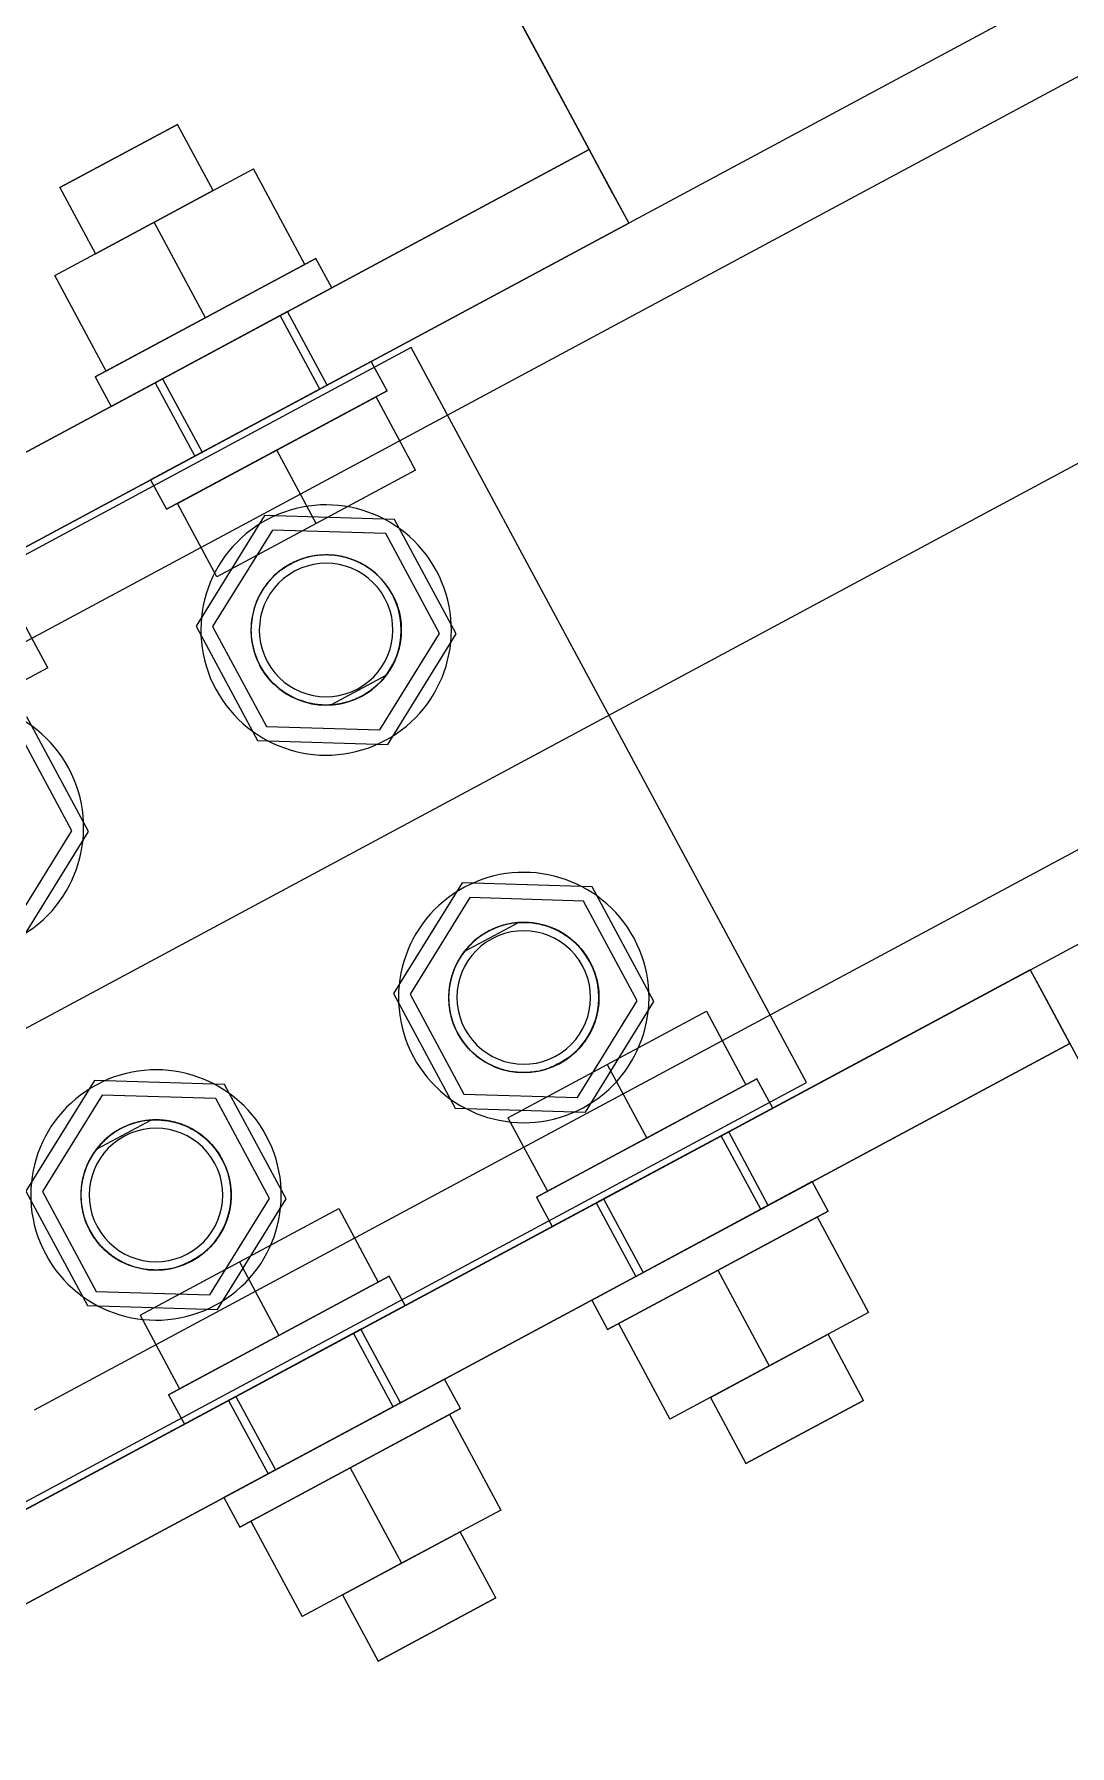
# Model space of a CAD drawing. Header units: millimetres. Extents: x -6949 to 305728, y -55091 to 76684.
# Drawn here: x 15811.8 to 15935.8, y 8224.6 to 8429.8 of the extents above; entities that cross this region are included whole.
import ezdxf

# ---------------------------------------------------------------- set-up
doc = ezdxf.new("R2010")
doc.units = ezdxf.units.MM
doc.layers.add('A-DETL', color=7, linetype='Continuous', lineweight=18, true_color=0x00a600)
doc.layers.add('S-BEAM', color=5, linetype='Continuous', lineweight=18)
doc.layers.add('S-FSTN', color=7, linetype='Continuous', lineweight=18)

msp = doc.modelspace()

# ---------------------------------------------------------------- linework, layer by layer
at = {"layer": 'A-DETL'}
msp.add_line((15000.0005, 7875.0003), (18750.0006, 9890.0003), dxfattribs=at)
at = {"layer": 'S-BEAM'}
for p, q in [((21739.2727, 11553.905), (15768.4695, 8345.5935)), ((21744.006, 11545.0961), (15773.2028, 8336.7846)), ((15811.8265, 8264.9044), (21782.6297, 11473.2159)), ((15816.5598, 8256.0955), (21787.363, 11464.407)), ((15853.9063, 8352.9105), (15847.3448, 8349.3847)), ((15869.8156, 8323.3027), (15863.254, 8319.777)), ((15825.7713, 8299.6363), (15819.2097, 8296.1105))]:
    msp.add_line(p, q, dxfattribs=at)
for centre, start, end in [((15846.7469, 8358.3659), 273.808334, 322.692905), ((15870.4134, 8314.3216), 93.808334, 142.692905), ((15826.3691, 8290.6551), 93.808334, 142.692905)]:
    msp.add_arc(centre, 9.001, start, end, dxfattribs=at)
for points, knots in [([(15854.6758, 8362.6263), (15854.0487, 8363.7641), (15852.8643, 8365.1695), (15850.9956, 8366.3501), (15849.8523, 8366.8271), (15848.9298, 8367.1188), (15848.1293, 8367.2781), (15847.4805, 8367.3437), (15846.8225, 8367.368), (15845.9524, 8367.3426), (15845.0739, 8367.2218), (15844.388, 8367.0609), (15843.729, 8366.8541), (15842.8851, 8366.5007), (15841.9008, 8365.9571), (15841.078, 8365.3822), (15840.4077, 8364.7763), (15839.8368, 8364.1421), (15839.4155, 8363.5834), (15839.1132, 8363.129), (15838.8358, 8362.6786), (15838.5368, 8362.1006), (15838.2488, 8361.373), (15838.0279, 8360.6309), (15837.7045, 8359.1634), (15837.7017, 8356.8949), (15838.336, 8355.0262), (15838.8181, 8354.1054)], [-1, -1, -1, -1, -0.86111111, -0.79166667, -0.75694444, -0.72222222, -0.6875, -0.67013889, -0.65277778, -0.61805556, -0.58333333, -0.56597222, -0.54861111, -0.51388889, -0.47916667, -0.44444444, -0.41666667, -0.38888889, -0.36111111, -0.34722222, -0.33333333, -0.30555556, -0.27777778, -0.25, -0.22222222, -0.11111111, 0, 0, 0, 0]), ([(15854.6758, 8362.6263), (15854.1693, 8363.5313), (15853.2723, 8364.6933), (15851.7659, 8365.8911), (15850.8185, 8366.414), (15850.1561, 8366.6972), (15849.7032, 8366.8758), (15849.118, 8367.07), (15848.508, 8367.2137), (15848.0682, 8367.2811), (15847.8132, 8367.3095), (15847.6204, 8367.3251), (15847.4245, 8367.3369), (15847.1578, 8367.3501), (15846.6791, 8367.3632), (15845.9701, 8367.3459), (15845.1035, 8367.2429), (15844.4666, 8367.0882), (15844.0462, 8366.9455), (15843.7589, 8366.8398), (15843.2465, 8366.6296), (15842.5018, 8366.2666), (15841.7879, 8365.8459), (15841.3297, 8365.5346), (15841.083, 8365.3532), (15840.7319, 8365.0814), (15840.2511, 8364.6351), (15839.6864, 8363.9684), (15839.2803, 8363.386), (15839.0269, 8362.9793), (15838.8906, 8362.7494), (15838.7924, 8362.5795), (15838.6989, 8362.4102), (15838.5819, 8362.1818), (15838.3956, 8361.7781), (15838.1791, 8361.1907), (15838.0184, 8360.5962), (15837.9177, 8360.1203), (15837.7885, 8359.4121), (15837.7017, 8358.3335), (15837.8691, 8356.4162), (15838.343, 8355.0271), (15838.8181, 8354.1054)], [0, 0, 0, 0, 0.11111111, 0.16666667, 0.22222222, 0.23611111, 0.25, 0.27777778, 0.30555556, 0.31944444, 0.32638889, 0.33333333, 0.34027778, 0.34722222, 0.36111111, 0.38888889, 0.41666667, 0.44444444, 0.45138889, 0.45833333, 0.47222222, 0.5, 0.52777778, 0.54166667, 0.54861111, 0.55555556, 0.58333333, 0.61111111, 0.63888889, 0.65277778, 0.65972222, 0.66666667, 0.67361111, 0.68055556, 0.69444444, 0.72222222, 0.75, 0.76388889, 0.77777778, 0.83333333, 0.88888889, 1, 1, 1, 1]), ([(15854.6758, 8362.6263), (15854.1693, 8363.5313), (15853.2723, 8364.6933), (15851.7659, 8365.8911), (15850.8185, 8366.414), (15850.1561, 8366.6972), (15849.7032, 8366.8758), (15849.118, 8367.07), (15848.508, 8367.2137), (15848.0682, 8367.2811), (15847.8132, 8367.3095), (15847.6204, 8367.3251), (15847.4245, 8367.3369), (15847.1578, 8367.3501), (15846.6791, 8367.3632), (15845.9701, 8367.3459), (15845.1035, 8367.2429), (15844.4666, 8367.0882), (15844.0462, 8366.9455), (15843.7589, 8366.8398), (15843.2465, 8366.6296), (15842.5018, 8366.2666), (15841.7879, 8365.8459), (15841.3297, 8365.5346), (15841.083, 8365.3532), (15840.7319, 8365.0814), (15840.2511, 8364.6351), (15839.6864, 8363.9684), (15839.2803, 8363.386), (15839.0269, 8362.9793), (15838.8906, 8362.7494), (15838.7924, 8362.5795), (15838.6989, 8362.4102), (15838.5819, 8362.1818), (15838.3956, 8361.7781), (15838.1791, 8361.1907), (15838.0184, 8360.5962), (15837.9177, 8360.1203), (15837.7885, 8359.4121), (15837.7017, 8358.3335), (15837.8691, 8356.4162), (15838.343, 8355.0271), (15838.8181, 8354.1054)], [-1, -1, -1, -1, -0.88888889, -0.83333333, -0.77777778, -0.76388889, -0.75, -0.72222222, -0.69444444, -0.68055556, -0.67361111, -0.66666667, -0.65972222, -0.65277778, -0.63888889, -0.61111111, -0.58333333, -0.55555556, -0.54861111, -0.54166667, -0.52777778, -0.5, -0.47222222, -0.45833333, -0.45138889, -0.44444444, -0.41666667, -0.38888889, -0.36111111, -0.34722222, -0.34027778, -0.33333333, -0.32638889, -0.31944444, -0.30555556, -0.27777778, -0.25, -0.23611111, -0.22222222, -0.16666667, -0.11111111, 0, 0, 0, 0]), ([(15854.6758, 8362.6263), (15854.1741, 8363.5365), (15852.9658, 8365.097), (15851.0712, 8366.3473), (15849.6685, 8366.8875), (15848.9276, 8367.1127), (15848.1618, 8367.2739), (15847.5146, 8367.3434), (15846.9859, 8367.3605), (15846.4402, 8367.3592), (15845.7415, 8367.316), (15844.8986, 8367.1899), (15844.2223, 8367.0165), (15843.6935, 8366.8307), (15843.156, 8366.6133), (15842.4884, 8366.2901), (15841.7202, 8365.8337), (15841.0269, 8365.3362), (15840.4076, 8364.7762), (15839.8368, 8364.1422), (15839.4155, 8363.5834), (15839.1132, 8363.129), (15838.8358, 8362.6786), (15838.5368, 8362.1006), (15838.2488, 8361.373), (15838.0278, 8360.631), (15837.8124, 8359.6522), (15837.7022, 8358.4099), (15837.8611, 8356.4261), (15838.336, 8355.0262), (15838.8181, 8354.1054)], [0, 0, 0, 0, 0.11111111, 0.22222222, 0.25, 0.27777778, 0.30555556, 0.33333333, 0.34722222, 0.36111111, 0.38888889, 0.41666667, 0.44444444, 0.45833333, 0.47222222, 0.5, 0.52777778, 0.55555556, 0.58333333, 0.61111111, 0.63888889, 0.65277778, 0.66666667, 0.69444444, 0.72222222, 0.75, 0.77777778, 0.83333333, 0.88888889, 1, 1, 1, 1]), ([(15854.6758, 8362.6263), (15855.1494, 8361.7578), (15855.7738, 8359.933), (15855.7968, 8357.5582), (15855.4488, 8356.0373), (15855.1228, 8355.0077), (15854.5609, 8353.7934), (15853.5956, 8352.462), (15852.5595, 8351.4458), (15851.5599, 8350.7414), (15850.6367, 8350.232), (15849.6825, 8349.8355), (15848.7102, 8349.564), (15847.6777, 8349.3993), (15846.6474, 8349.3476), (15845.6592, 8349.4117), (15844.6577, 8349.5971), (15843.6898, 8349.8852), (15842.5027, 8350.3772), (15840.564, 8351.6239), (15839.3972, 8353.0125), (15838.8181, 8354.1054)], [0, 0, 0, 0, 0.11111111, 0.22222222, 0.25, 0.27777778, 0.33333333, 0.38888889, 0.44444444, 0.47916667, 0.51388889, 0.54861111, 0.58333333, 0.61805556, 0.65277778, 0.6875, 0.72222222, 0.75694444, 0.79166667, 0.86111111, 1, 1, 1, 1]), ([(15854.6758, 8362.6263), (15855.2406, 8361.6158), (15855.7433, 8359.9485), (15855.7699, 8357.6802), (15855.5459, 8356.414), (15855.2703, 8355.4337), (15854.8863, 8354.4746), (15854.3982, 8353.5914), (15853.7812, 8352.729), (15853.061, 8351.9257), (15852.2801, 8351.2388), (15851.3935, 8350.6396), (15850.4232, 8350.1327), (15849.2426, 8349.6772), (15848.0619, 8349.4374), (15846.9214, 8349.3592), (15845.8253, 8349.3792), (15844.7477, 8349.5661), (15843.7076, 8349.8884), (15842.7373, 8350.2732), (15841.6253, 8350.9189), (15840.08, 8352.1826), (15839.2431, 8353.2825), (15838.8181, 8354.1054)], [-1, -1, -1, -1, -0.86111111, -0.79166667, -0.75694444, -0.72222222, -0.6875, -0.65277778, -0.61805556, -0.58333333, -0.54861111, -0.51388889, -0.47916667, -0.44444444, -0.38888889, -0.36111111, -0.33333333, -0.27777778, -0.25, -0.22222222, -0.16666667, -0.11111111, 0, 0, 0, 0]), ([(15854.6758, 8362.6263), (15855.1276, 8361.8179), (15855.5829, 8360.5129), (15855.7836, 8358.5249), (15855.7081, 8357.2398), (15855.4928, 8356.2178), (15855.1869, 8355.1722), (15854.7473, 8354.1702), (15854.1587, 8353.2454), (15853.4637, 8352.3381), (15852.6118, 8351.4866), (15851.5801, 8350.7541), (15850.6217, 8350.225), (15849.6325, 8349.8169), (15848.6284, 8349.5453), (15847.5606, 8349.3886), (15846.5006, 8349.3506), (15845.4949, 8349.4314), (15844.4838, 8349.641), (15843.5149, 8349.9525), (15842.3363, 8350.4646), (15840.4619, 8351.7375), (15839.3494, 8353.0768), (15838.8181, 8354.1054)], [0, 0, 0, 0, 0.11111111, 0.16666667, 0.22222222, 0.25, 0.27777778, 0.33333333, 0.36111111, 0.38888889, 0.44444444, 0.47916667, 0.51388889, 0.54861111, 0.58333333, 0.61805556, 0.65277778, 0.6875, 0.72222222, 0.75694444, 0.79166667, 0.86111111, 1, 1, 1, 1]), ([(15853.9063, 8352.9105), (15854.352, 8353.5029), (15855.0791, 8354.74), (15855.6439, 8356.6255), (15855.7668, 8358.0989), (15855.7289, 8359.1125), (15855.5343, 8360.619), (15855.1385, 8361.774), (15854.6758, 8362.6263)], [0, 0, 0, 0, 0.2, 0.4, 0.55, 0.625, 0.7, 1, 1, 1, 1]), ([(15847.3448, 8349.3847), (15846.2348, 8349.3177), (15844.6256, 8349.5078), (15842.663, 8350.2934), (15841.1975, 8351.2032), (15839.8508, 8352.473), (15839.1217, 8353.5346), (15838.8181, 8354.1054)], [-1, -1, -1, -1, -0.7, -0.55, -0.4, -0.2, 0, 0, 0, 0]), ([(15878.3423, 8318.582), (15877.7637, 8319.6749), (15876.5969, 8321.0635), (15874.6541, 8322.312), (15873.4666, 8322.8038), (15872.4994, 8323.0914), (15871.4987, 8323.2762), (15870.5106, 8323.3398), (15869.48, 8323.2878), (15868.4471, 8323.1227), (15867.4746, 8322.8509), (15866.5205, 8322.454), (15865.5975, 8321.9442), (15864.5982, 8321.2394), (15863.5629, 8320.2234), (15862.5984, 8318.8923), (15862.0366, 8317.6767), (15861.7108, 8316.6463), (15861.363, 8315.125), (15861.3868, 8312.7553), (15862.0111, 8310.93), (15862.4846, 8310.0612)], [-1, -1, -1, -1, -0.86111111, -0.79166667, -0.75694444, -0.72222222, -0.6875, -0.65277778, -0.61805556, -0.58333333, -0.54861111, -0.51388889, -0.47916667, -0.44444444, -0.38888889, -0.33333333, -0.27777778, -0.25, -0.22222222, -0.11111111, 0, 0, 0, 0]), ([(15878.3423, 8318.582), (15877.9175, 8319.405), (15877.0806, 8320.5049), (15875.5335, 8321.7695), (15874.4202, 8322.4157), (15873.4492, 8322.8003), (15872.4084, 8323.1223), (15871.3302, 8323.3087), (15870.2341, 8323.3283), (15869.094, 8323.2495), (15867.9138, 8323.0091), (15866.7335, 8322.5531), (15865.7633, 8322.0458), (15864.877, 8321.4462), (15864.0963, 8320.7588), (15863.3763, 8319.9548), (15862.7596, 8319.0919), (15862.2719, 8318.2086), (15861.8886, 8317.2498), (15861.6137, 8316.2699), (15861.3902, 8315.0044), (15861.4172, 8312.7389), (15861.92, 8311.0719), (15862.4846, 8310.0612)], [0, 0, 0, 0, 0.11111111, 0.16666667, 0.22222222, 0.25, 0.27777778, 0.33333333, 0.36111111, 0.38888889, 0.44444444, 0.47916667, 0.51388889, 0.54861111, 0.58333333, 0.61805556, 0.65277778, 0.6875, 0.72222222, 0.75694444, 0.79166667, 0.86111111, 1, 1, 1, 1]), ([(15878.3423, 8318.582), (15877.8113, 8319.6107), (15876.6985, 8320.9502), (15874.8216, 8322.2243), (15873.6421, 8322.7363), (15872.6725, 8323.0475), (15871.6608, 8323.2566), (15870.6548, 8323.3371), (15869.5951, 8323.2986), (15868.5278, 8323.1414), (15867.524, 8322.8692), (15866.535, 8322.4607), (15865.5768, 8321.9312), (15864.5454, 8321.1982), (15863.6937, 8320.3459), (15862.999, 8319.438), (15862.4107, 8318.5129), (15861.9719, 8317.5111), (15861.6666, 8316.466), (15861.4519, 8315.4445), (15861.3767, 8314.1608), (15861.5776, 8312.1747), (15862.0329, 8310.8698), (15862.4846, 8310.0612)], [-1, -1, -1, -1, -0.86111111, -0.79166667, -0.75694444, -0.72222222, -0.6875, -0.65277778, -0.61805556, -0.58333333, -0.54861111, -0.51388889, -0.47916667, -0.44444444, -0.38888889, -0.36111111, -0.33333333, -0.27777778, -0.25, -0.22222222, -0.16666667, -0.11111111, 0, 0, 0, 0]), ([(15869.8156, 8323.3027), (15870.9255, 8323.3697), (15872.5348, 8323.1796), (15874.4973, 8322.3941), (15875.9629, 8321.4843), (15877.3095, 8320.2145), (15878.0387, 8319.1529), (15878.3423, 8318.582)], [-1, -1, -1, -1, -0.7, -0.55, -0.4, -0.2, 0, 0, 0, 0]), ([(15863.254, 8319.777), (15862.8084, 8319.1846), (15862.0812, 8317.9474), (15861.5165, 8316.062), (15861.3935, 8314.5885), (15861.4314, 8313.575), (15861.6261, 8312.0684), (15862.0219, 8310.9135), (15862.4846, 8310.0612)], [0, 0, 0, 0, 0.2, 0.4, 0.55, 0.625, 0.7, 1, 1, 1, 1]), ([(15878.3423, 8318.582), (15878.8244, 8317.6613), (15879.4588, 8315.7925), (15879.4557, 8313.5225), (15879.132, 8312.0546), (15878.9109, 8311.3125), (15878.6227, 8310.5849), (15878.3234, 8310.0069), (15878.0459, 8309.5566), (15877.7436, 8309.1022), (15877.322, 8308.5434), (15876.7516, 8307.9101), (15876.2338, 8307.4419), (15875.7869, 8307.1034), (15875.309, 8306.7752), (15874.671, 8306.3968), (15873.8665, 8306.0082), (15873.0689, 8305.7046), (15872.2601, 8305.4972), (15871.4164, 8305.3712), (15870.7179, 8305.3282), (15870.1722, 8305.327), (15869.6435, 8305.3443), (15868.9964, 8305.4139), (15868.2308, 8305.5753), (15867.49, 8305.8006), (15866.555, 8306.1612), (15865.4581, 8306.755), (15863.8916, 8307.9823), (15862.9863, 8309.151), (15862.4846, 8310.0612)], [0, 0, 0, 0, 0.11111111, 0.22222222, 0.25, 0.27777778, 0.30555556, 0.33333333, 0.34722222, 0.36111111, 0.38888889, 0.41666667, 0.44444444, 0.45833333, 0.47222222, 0.5, 0.52777778, 0.55555556, 0.58333333, 0.61111111, 0.63888889, 0.65277778, 0.66666667, 0.69444444, 0.72222222, 0.75, 0.77777778, 0.83333333, 0.88888889, 1, 1, 1, 1]), ([(15878.3423, 8318.582), (15878.945, 8317.4311), (15879.4632, 8315.6678), (15879.4164, 8313.4579), (15879.1831, 8312.2412), (15878.9172, 8311.3109), (15878.6082, 8310.5555), (15878.3049, 8309.9782), (15877.962, 8309.4161), (15877.4605, 8308.7046), (15876.875, 8308.0387), (15876.3622, 8307.5556), (15875.8261, 8307.1201), (15875.0656, 8306.6114), (15874.0691, 8306.0906), (15873.1355, 8305.7218), (15872.2603, 8305.4973), (15871.4164, 8305.3712), (15870.7179, 8305.3282), (15870.1722, 8305.327), (15869.6435, 8305.3443), (15868.9964, 8305.4139), (15868.2308, 8305.5753), (15867.49, 8305.8006), (15866.0877, 8306.341), (15864.1945, 8307.5907), (15862.9863, 8309.151), (15862.4846, 8310.0612)], [-1, -1, -1, -1, -0.86111111, -0.79166667, -0.75694444, -0.72222222, -0.6875, -0.67013889, -0.65277778, -0.61805556, -0.58333333, -0.56597222, -0.54861111, -0.51388889, -0.47916667, -0.44444444, -0.41666667, -0.38888889, -0.36111111, -0.34722222, -0.33333333, -0.30555556, -0.27777778, -0.25, -0.22222222, -0.11111111, 0, 0, 0, 0]), ([(15878.3423, 8318.582), (15878.8174, 8317.6602), (15879.2913, 8316.2708), (15879.4587, 8314.3536), (15879.3718, 8313.2749), (15879.2425, 8312.5663), (15879.1414, 8312.09), (15878.9804, 8311.4949), (15878.7635, 8310.9069), (15878.577, 8310.5029), (15878.46, 8310.2745), (15878.3665, 8310.1052), (15878.2683, 8309.9353), (15878.132, 8309.7056), (15877.8788, 8309.2992), (15877.473, 8308.7176), (15876.9089, 8308.0517), (15876.4283, 8307.606), (15876.0773, 8307.3342), (15875.8307, 8307.1529), (15875.3726, 8306.8417), (15874.6588, 8306.421), (15873.914, 8306.0579), (15873.4015, 8305.8476), (15873.1141, 8305.742), (15872.6936, 8305.5993), (15872.0561, 8305.4446), (15871.1885, 8305.3417), (15870.4787, 8305.3245), (15869.9997, 8305.3376), (15869.7328, 8305.3509), (15869.5369, 8305.3627), (15869.3441, 8305.3782), (15869.0891, 8305.4067), (15868.6496, 8305.4742), (15868.0402, 8305.6178), (15867.4558, 8305.812), (15867.0034, 8305.9906), (15866.3415, 8306.2738), (15865.3942, 8306.7967), (15863.8877, 8307.9944), (15862.9909, 8309.1563), (15862.4846, 8310.0612)], [-1, -1, -1, -1, -0.88888889, -0.83333333, -0.77777778, -0.76388889, -0.75, -0.72222222, -0.69444444, -0.68055556, -0.67361111, -0.66666667, -0.65972222, -0.65277778, -0.63888889, -0.61111111, -0.58333333, -0.55555556, -0.54861111, -0.54166667, -0.52777778, -0.5, -0.47222222, -0.45833333, -0.45138889, -0.44444444, -0.41666667, -0.38888889, -0.36111111, -0.34722222, -0.34027778, -0.33333333, -0.32638889, -0.31944444, -0.30555556, -0.27777778, -0.25, -0.23611111, -0.22222222, -0.16666667, -0.11111111, 0, 0, 0, 0]), ([(15878.3423, 8318.582), (15878.8174, 8317.6602), (15879.2913, 8316.2708), (15879.4587, 8314.3536), (15879.3718, 8313.2749), (15879.2425, 8312.5663), (15879.1414, 8312.09), (15878.9804, 8311.4949), (15878.7635, 8310.9069), (15878.577, 8310.5029), (15878.46, 8310.2745), (15878.3665, 8310.1052), (15878.2683, 8309.9353), (15878.132, 8309.7056), (15877.8788, 8309.2992), (15877.473, 8308.7176), (15876.9089, 8308.0517), (15876.4283, 8307.606), (15876.0773, 8307.3342), (15875.8307, 8307.1529), (15875.3726, 8306.8417), (15874.6588, 8306.421), (15873.914, 8306.0579), (15873.4015, 8305.8476), (15873.1141, 8305.742), (15872.6936, 8305.5993), (15872.0561, 8305.4446), (15871.1885, 8305.3417), (15870.4787, 8305.3245), (15869.9997, 8305.3376), (15869.7328, 8305.3509), (15869.5369, 8305.3627), (15869.3441, 8305.3782), (15869.0891, 8305.4067), (15868.6496, 8305.4742), (15868.0402, 8305.6178), (15867.4558, 8305.812), (15867.0034, 8305.9906), (15866.3415, 8306.2738), (15865.3942, 8306.7967), (15863.8877, 8307.9944), (15862.9909, 8309.1563), (15862.4846, 8310.0612)], [0, 0, 0, 0, 0.11111111, 0.16666667, 0.22222222, 0.23611111, 0.25, 0.27777778, 0.30555556, 0.31944444, 0.32638889, 0.33333333, 0.34027778, 0.34722222, 0.36111111, 0.38888889, 0.41666667, 0.44444444, 0.45138889, 0.45833333, 0.47222222, 0.5, 0.52777778, 0.54166667, 0.54861111, 0.55555556, 0.58333333, 0.61111111, 0.63888889, 0.65277778, 0.65972222, 0.66666667, 0.67361111, 0.68055556, 0.69444444, 0.72222222, 0.75, 0.76388889, 0.77777778, 0.83333333, 0.88888889, 1, 1, 1, 1]), ([(15834.298, 8294.9156), (15833.7194, 8296.0084), (15832.5526, 8297.3971), (15830.6098, 8298.6455), (15829.4224, 8299.1374), (15828.4551, 8299.425), (15827.4544, 8299.6097), (15826.4663, 8299.6733), (15825.4357, 8299.6213), (15824.4028, 8299.4562), (15823.4303, 8299.1844), (15822.4763, 8298.7875), (15821.5533, 8298.2777), (15820.5539, 8297.573), (15819.5186, 8296.5569), (15818.5541, 8295.2258), (15817.9923, 8294.0103), (15817.6665, 8292.9798), (15817.3187, 8291.4585), (15817.3425, 8289.0889), (15817.9669, 8287.2636), (15818.4403, 8286.3947)], [-1, -1, -1, -1, -0.86111111, -0.79166667, -0.75694444, -0.72222222, -0.6875, -0.65277778, -0.61805556, -0.58333333, -0.54861111, -0.51388889, -0.47916667, -0.44444444, -0.38888889, -0.33333333, -0.27777778, -0.25, -0.22222222, -0.11111111, 0, 0, 0, 0]), ([(15834.298, 8294.9156), (15833.8732, 8295.7385), (15833.0363, 8296.8385), (15831.4893, 8298.103), (15830.376, 8298.7493), (15829.4049, 8299.1339), (15828.3641, 8299.4558), (15827.2859, 8299.6423), (15826.1898, 8299.6618), (15825.0497, 8299.5831), (15823.8695, 8299.3426), (15822.6892, 8298.8866), (15821.719, 8298.3793), (15820.8327, 8297.7797), (15820.052, 8297.0923), (15819.332, 8296.2883), (15818.7153, 8295.4255), (15818.2276, 8294.5421), (15817.8444, 8293.5833), (15817.5694, 8292.6034), (15817.3459, 8291.338), (15817.3729, 8289.0724), (15817.8757, 8287.4054), (15818.4403, 8286.3947)], [0, 0, 0, 0, 0.11111111, 0.16666667, 0.22222222, 0.25, 0.27777778, 0.33333333, 0.36111111, 0.38888889, 0.44444444, 0.47916667, 0.51388889, 0.54861111, 0.58333333, 0.61805556, 0.65277778, 0.6875, 0.72222222, 0.75694444, 0.79166667, 0.86111111, 1, 1, 1, 1]), ([(15834.298, 8294.9156), (15833.767, 8295.9443), (15832.6542, 8297.2837), (15830.7773, 8298.5578), (15829.5978, 8299.0698), (15828.6282, 8299.3811), (15827.6165, 8299.5902), (15826.6105, 8299.6706), (15825.5509, 8299.6321), (15824.4835, 8299.4749), (15823.4797, 8299.2028), (15822.4907, 8298.7942), (15821.5325, 8298.2648), (15820.5011, 8297.5317), (15819.6494, 8296.6795), (15818.9547, 8295.7716), (15818.3665, 8294.8465), (15817.9276, 8293.8447), (15817.6224, 8292.7995), (15817.4077, 8291.7781), (15817.3324, 8290.4943), (15817.5333, 8288.5082), (15817.9886, 8287.2033), (15818.4403, 8286.3947)], [-1, -1, -1, -1, -0.86111111, -0.79166667, -0.75694444, -0.72222222, -0.6875, -0.65277778, -0.61805556, -0.58333333, -0.54861111, -0.51388889, -0.47916667, -0.44444444, -0.38888889, -0.36111111, -0.33333333, -0.27777778, -0.25, -0.22222222, -0.16666667, -0.11111111, 0, 0, 0, 0]), ([(15825.7713, 8299.6363), (15826.8812, 8299.7033), (15828.4905, 8299.5132), (15830.453, 8298.7276), (15831.9186, 8297.8178), (15833.2652, 8296.548), (15833.9944, 8295.4864), (15834.298, 8294.9156)], [-1, -1, -1, -1, -0.7, -0.55, -0.4, -0.2, 0, 0, 0, 0]), ([(15819.2097, 8296.1105), (15818.7641, 8295.5181), (15818.0369, 8294.281), (15817.4722, 8292.3955), (15817.3492, 8290.9221), (15817.3871, 8289.9085), (15817.5818, 8288.402), (15817.9776, 8287.247), (15818.4403, 8286.3947)], [0, 0, 0, 0, 0.2, 0.4, 0.55, 0.625, 0.7, 1, 1, 1, 1]), ([(15834.298, 8294.9156), (15834.7801, 8293.9948), (15835.4145, 8292.126), (15835.4114, 8289.856), (15835.0877, 8288.3882), (15834.8666, 8287.646), (15834.5784, 8286.9185), (15834.2792, 8286.3404), (15834.0017, 8285.8901), (15833.6993, 8285.4358), (15833.2777, 8284.877), (15832.7073, 8284.2437), (15832.1895, 8283.7754), (15831.7427, 8283.437), (15831.2647, 8283.1087), (15830.6267, 8282.7304), (15829.8222, 8282.3417), (15829.0247, 8282.0382), (15828.2158, 8281.8308), (15827.3721, 8281.7048), (15826.6736, 8281.6618), (15826.1279, 8281.6605), (15825.5992, 8281.6778), (15824.9521, 8281.7475), (15824.1865, 8281.9088), (15823.4458, 8282.1341), (15822.5107, 8282.4947), (15821.4139, 8283.0885), (15819.8473, 8284.3158), (15818.942, 8285.4845), (15818.4403, 8286.3947)], [0, 0, 0, 0, 0.11111111, 0.22222222, 0.25, 0.27777778, 0.30555556, 0.33333333, 0.34722222, 0.36111111, 0.38888889, 0.41666667, 0.44444444, 0.45833333, 0.47222222, 0.5, 0.52777778, 0.55555556, 0.58333333, 0.61111111, 0.63888889, 0.65277778, 0.66666667, 0.69444444, 0.72222222, 0.75, 0.77777778, 0.83333333, 0.88888889, 1, 1, 1, 1]), ([(15834.298, 8294.9156), (15834.9007, 8293.7647), (15835.4189, 8292.0013), (15835.3721, 8289.7915), (15835.1388, 8288.5747), (15834.8729, 8287.6445), (15834.5639, 8286.8891), (15834.2606, 8286.3118), (15833.9177, 8285.7497), (15833.4162, 8285.0381), (15832.8307, 8284.3722), (15832.3179, 8283.8891), (15831.7818, 8283.4536), (15831.0213, 8282.9449), (15830.0248, 8282.4242), (15829.0912, 8282.0553), (15828.216, 8281.8308), (15827.3721, 8281.7048), (15826.6736, 8281.6618), (15826.1279, 8281.6605), (15825.5992, 8281.6778), (15824.9521, 8281.7475), (15824.1865, 8281.9088), (15823.4457, 8282.1342), (15822.0434, 8282.6745), (15820.1502, 8283.9242), (15818.942, 8285.4845), (15818.4403, 8286.3947)], [-1, -1, -1, -1, -0.86111111, -0.79166667, -0.75694444, -0.72222222, -0.6875, -0.67013889, -0.65277778, -0.61805556, -0.58333333, -0.56597222, -0.54861111, -0.51388889, -0.47916667, -0.44444444, -0.41666667, -0.38888889, -0.36111111, -0.34722222, -0.33333333, -0.30555556, -0.27777778, -0.25, -0.22222222, -0.11111111, 0, 0, 0, 0]), ([(15834.298, 8294.9156), (15834.7731, 8293.9937), (15835.247, 8292.6044), (15835.4144, 8290.6871), (15835.3276, 8289.6085), (15835.1982, 8288.8998), (15835.0972, 8288.4236), (15834.9361, 8287.8284), (15834.7192, 8287.2404), (15834.5328, 8286.8365), (15834.4157, 8286.6081), (15834.3222, 8286.4387), (15834.224, 8286.2689), (15834.0878, 8286.0391), (15833.8345, 8285.6328), (15833.4288, 8285.0511), (15832.8646, 8284.3853), (15832.384, 8283.9395), (15832.033, 8283.6678), (15831.7864, 8283.4865), (15831.3283, 8283.1752), (15830.6145, 8282.7545), (15829.8697, 8282.3914), (15829.3573, 8282.1812), (15829.0698, 8282.0755), (15828.6493, 8281.9328), (15828.0119, 8281.7781), (15827.1442, 8281.6752), (15826.4344, 8281.658), (15825.9554, 8281.6712), (15825.6885, 8281.6844), (15825.4926, 8281.6962), (15825.2998, 8281.7118), (15825.0448, 8281.7402), (15824.6053, 8281.8077), (15823.9959, 8281.9513), (15823.4115, 8282.1455), (15822.9591, 8282.3241), (15822.2973, 8282.6073), (15821.3499, 8283.1302), (15819.8434, 8284.3279), (15818.9467, 8285.4898), (15818.4403, 8286.3947)], [-1, -1, -1, -1, -0.88888889, -0.83333333, -0.77777778, -0.76388889, -0.75, -0.72222222, -0.69444444, -0.68055556, -0.67361111, -0.66666667, -0.65972222, -0.65277778, -0.63888889, -0.61111111, -0.58333333, -0.55555556, -0.54861111, -0.54166667, -0.52777778, -0.5, -0.47222222, -0.45833333, -0.45138889, -0.44444444, -0.41666667, -0.38888889, -0.36111111, -0.34722222, -0.34027778, -0.33333333, -0.32638889, -0.31944444, -0.30555556, -0.27777778, -0.25, -0.23611111, -0.22222222, -0.16666667, -0.11111111, 0, 0, 0, 0]), ([(15834.298, 8294.9156), (15834.7731, 8293.9937), (15835.247, 8292.6044), (15835.4144, 8290.6871), (15835.3276, 8289.6085), (15835.1982, 8288.8998), (15835.0972, 8288.4236), (15834.9361, 8287.8284), (15834.7192, 8287.2404), (15834.5328, 8286.8365), (15834.4157, 8286.6081), (15834.3222, 8286.4387), (15834.224, 8286.2689), (15834.0878, 8286.0391), (15833.8345, 8285.6328), (15833.4288, 8285.0511), (15832.8646, 8284.3853), (15832.384, 8283.9395), (15832.033, 8283.6678), (15831.7864, 8283.4865), (15831.3283, 8283.1752), (15830.6145, 8282.7545), (15829.8697, 8282.3914), (15829.3573, 8282.1812), (15829.0698, 8282.0755), (15828.6493, 8281.9328), (15828.0119, 8281.7781), (15827.1442, 8281.6752), (15826.4344, 8281.658), (15825.9554, 8281.6712), (15825.6885, 8281.6844), (15825.4926, 8281.6962), (15825.2998, 8281.7118), (15825.0448, 8281.7402), (15824.6053, 8281.8077), (15823.9959, 8281.9513), (15823.4115, 8282.1455), (15822.9591, 8282.3241), (15822.2973, 8282.6073), (15821.3499, 8283.1302), (15819.8434, 8284.3279), (15818.9467, 8285.4898), (15818.4403, 8286.3947)], [0, 0, 0, 0, 0.11111111, 0.16666667, 0.22222222, 0.23611111, 0.25, 0.27777778, 0.30555556, 0.31944444, 0.32638889, 0.33333333, 0.34027778, 0.34722222, 0.36111111, 0.38888889, 0.41666667, 0.44444444, 0.45138889, 0.45833333, 0.47222222, 0.5, 0.52777778, 0.54166667, 0.54861111, 0.55555556, 0.58333333, 0.61111111, 0.63888889, 0.65277778, 0.65972222, 0.66666667, 0.67361111, 0.68055556, 0.69444444, 0.72222222, 0.75, 0.76388889, 0.77777778, 0.83333333, 0.88888889, 1, 1, 1, 1])]:
    msp.add_open_spline(points, degree=3, knots=knots, dxfattribs=at)
at = {"layer": 'S-FSTN'}
for p, q in [((15835.6508, 8495.2144), (15882.9838, 8407.1258)), ((15838.4908, 8489.9291), (15872.5705, 8426.5053)), ((15878.2505, 8415.9347), (15872.5705, 8426.5053)), ((15872.5705, 8426.5053), (15878.2505, 8415.9347)), ((15828.9467, 8418.9579), (15814.8525, 8411.3846)), ((15814.8525, 8411.3846), (15828.9467, 8418.9579)), ((15828.9467, 8418.9579), (15814.8525, 8411.3846)), ((15814.8525, 8411.3846), (15828.9467, 8418.9579)), ((15833.2067, 8411.0299), (15828.9467, 8418.9579)), ((15833.2067, 8411.0299), (15828.9467, 8418.9579)), ((15613.9848, 8273.9359), (15878.2505, 8415.9347)), ((15878.2505, 8415.9347), (15613.9848, 8273.9359)), ((15881.0904, 8410.6494), (15878.2505, 8415.9347)), ((15878.2505, 8415.9347), (15881.0904, 8410.6494)), ((15826.1596, 8407.2433), (15838.0527, 8413.6339)), ((15826.1596, 8407.2433), (15838.0527, 8413.6339)), ((15844.206, 8402.1823), (15838.0527, 8413.6339)), ((15844.206, 8402.1823), (15838.0527, 8413.6339)), ((15814.8525, 8411.3846), (15819.1125, 8403.4566)), ((15814.8525, 8411.3846), (15819.1125, 8403.4566)), ((15833.2067, 8411.0299), (15819.1125, 8403.4566)), ((15819.1125, 8403.4566), (15833.2067, 8411.0299)), ((15833.2067, 8411.0299), (15819.1125, 8403.4566)), ((15819.1125, 8403.4566), (15833.2067, 8411.0299)), ((15881.0904, 8410.6494), (15882.9838, 8407.1258)), ((15618.7181, 8265.1271), (15882.9838, 8407.1258)), ((15882.9838, 8407.1258), (15618.7181, 8265.1271)), ((15814.2665, 8400.8527), (15826.1596, 8407.2433)), ((15814.2665, 8400.8527), (15826.1596, 8407.2433)), ((15832.3129, 8395.7918), (15826.1596, 8407.2433)), ((15832.3129, 8395.7918), (15826.1596, 8407.2433)), ((15832.3129, 8395.7918), (15826.1596, 8407.2433)), ((15832.3129, 8395.7918), (15826.1596, 8407.2433)), ((15845.5262, 8402.8917), (15819.0996, 8388.6918)), ((15819.0996, 8388.6918), (15845.5262, 8402.8917)), ((15845.5262, 8402.8917), (15819.0996, 8388.6918)), ((15819.0996, 8388.6918), (15845.5262, 8402.8917)), ((15844.206, 8402.1823), (15832.3129, 8395.7918)), ((15844.206, 8402.1823), (15832.3129, 8395.7918)), ((15847.4195, 8399.3682), (15845.5262, 8402.8917)), ((15847.4195, 8399.3682), (15845.5262, 8402.8917)), ((15820.4197, 8389.4012), (15814.2665, 8400.8527)), ((15820.4197, 8389.4012), (15814.2665, 8400.8527)), ((15847.4195, 8399.3682), (15820.9929, 8385.1683)), ((15820.9929, 8385.1683), (15847.4195, 8399.3682)), ((15847.4195, 8399.3682), (15820.9929, 8385.1683)), ((15820.9929, 8385.1683), (15847.4195, 8399.3682)), ((15832.3129, 8395.7918), (15820.4197, 8389.4012)), ((15832.3129, 8395.7918), (15820.4197, 8389.4012)), ((15842.135, 8396.5287), (15826.2773, 8388.0078)), ((15842.135, 8396.5287), (15826.2773, 8388.0078)), ((15842.135, 8396.5287), (15826.2773, 8388.0078)), ((15842.135, 8396.5287), (15826.2773, 8388.0078)), ((15841.2533, 8396.0549), (15827.1591, 8388.4816)), ((15827.1591, 8388.4816), (15841.2533, 8396.0549)), ((15841.2533, 8396.0549), (15827.1591, 8388.4816)), ((15827.1591, 8388.4816), (15841.2533, 8396.0549)), ((15845.9866, 8387.246), (15841.2533, 8396.0549)), ((15845.9866, 8387.246), (15841.2533, 8396.0549)), ((15846.8683, 8387.7198), (15842.135, 8396.5287)), ((15846.8683, 8387.7198), (15842.135, 8396.5287)), ((15856.9359, 8392.2212), (15663.141, 8288.0888)), ((15856.9359, 8392.2212), (15663.141, 8288.0888)), ((15904.2688, 8304.1327), (15856.9359, 8392.2212)), ((15904.2688, 8304.1327), (15856.9359, 8392.2212)), ((15852.1528, 8390.5593), (15825.7262, 8376.3594)), ((15825.7262, 8376.3594), (15852.1528, 8390.5593)), ((15852.1528, 8390.5593), (15825.7262, 8376.3594)), ((15825.7262, 8376.3594), (15852.1528, 8390.5593)), ((15854.0461, 8387.0358), (15852.1528, 8390.5593)), ((15854.0461, 8387.0358), (15852.1528, 8390.5593)), ((15819.0996, 8388.6918), (15820.9929, 8385.1683)), ((15819.0996, 8388.6918), (15820.9929, 8385.1683)), ((15826.2773, 8388.0078), (15831.0106, 8379.1989)), ((15826.2773, 8388.0078), (15831.0106, 8379.1989)), ((15827.1591, 8388.4816), (15831.8924, 8379.6727)), ((15827.1591, 8388.4816), (15831.8924, 8379.6727)), ((15846.8683, 8387.7198), (15831.0106, 8379.1989)), ((15846.8683, 8387.7198), (15831.0106, 8379.1989)), ((15846.8683, 8387.7198), (15831.0106, 8379.1989)), ((15846.8683, 8387.7198), (15831.0106, 8379.1989)), ((15854.0461, 8387.0358), (15827.6195, 8372.8359)), ((15827.6195, 8372.8359), (15854.0461, 8387.0358)), ((15854.0461, 8387.0358), (15827.6195, 8372.8359)), ((15827.6195, 8372.8359), (15854.0461, 8387.0358)), ((15845.9866, 8387.246), (15831.8924, 8379.6727)), ((15831.8924, 8379.6727), (15845.9866, 8387.246)), ((15845.9866, 8387.246), (15831.8924, 8379.6727)), ((15831.8924, 8379.6727), (15845.9866, 8387.246)), ((15840.8328, 8379.9358), (15852.7259, 8386.3264)), ((15840.8328, 8379.9358), (15852.7259, 8386.3264)), ((15857.4592, 8377.5175), (15852.7259, 8386.3264)), ((15857.4592, 8377.5175), (15852.7259, 8386.3264)), ((15828.9397, 8373.5452), (15840.8328, 8379.9358)), ((15828.9397, 8373.5452), (15840.8328, 8379.9358)), ((15845.5661, 8371.127), (15840.8328, 8379.9358)), ((15845.5661, 8371.127), (15840.8328, 8379.9358)), ((15845.5661, 8371.127), (15840.8328, 8379.9358)), ((15845.5661, 8371.127), (15840.8328, 8379.9358)), ((15857.4592, 8377.5175), (15845.5661, 8371.127)), ((15857.4592, 8377.5175), (15845.5661, 8371.127)), ((15825.7262, 8376.3594), (15827.6195, 8372.8359)), ((15825.7262, 8376.3594), (15827.6195, 8372.8359)), ((15833.673, 8364.7364), (15828.9397, 8373.5452)), ((15833.673, 8364.7364), (15828.9397, 8373.5452)), ((15839.3677, 8372.0989), (15831.1642, 8358.8418)), ((15845.5661, 8371.127), (15833.673, 8364.7364)), ((15845.5661, 8371.127), (15833.673, 8364.7364)), ((15854.9505, 8371.6229), (15839.3677, 8372.0989)), ((15862.3297, 8357.8899), (15854.9505, 8371.6229)), ((15840.3097, 8370.3459), (15833.1533, 8358.781)), ((15853.9033, 8369.9307), (15840.3097, 8370.3459)), ((15860.3406, 8357.9507), (15853.9033, 8369.9307)), ((15813.4149, 8353.8511), (15808.6816, 8362.6599)), ((15813.4149, 8353.8511), (15808.6816, 8362.6599)), ((15831.1642, 8358.8418), (15838.5434, 8345.1088)), ((15833.1533, 8358.781), (15839.5906, 8346.801)), ((15853.1842, 8346.3858), (15860.3406, 8357.9507)), ((15854.1261, 8344.6329), (15862.3297, 8357.8899)), ((15813.4149, 8353.8511), (15801.5218, 8347.4605)), ((15813.4149, 8353.8511), (15801.5218, 8347.4605)), ((15818.2854, 8334.2235), (15810.9062, 8347.9565)), ((15839.5906, 8346.801), (15853.1842, 8346.3858)), ((15816.2963, 8334.2842), (15809.859, 8346.2643)), ((15838.5434, 8345.1088), (15854.1261, 8344.6329)), ((15809.1399, 8322.7194), (15816.2963, 8334.2842)), ((15810.0819, 8320.9664), (15818.2854, 8334.2235)), ((15863.0342, 8328.0546), (15854.8307, 8314.7975)), ((15878.6169, 8327.5787), (15863.0342, 8328.0546)), ((15863.9761, 8326.3016), (15856.8197, 8314.7368)), ((15877.5698, 8325.8865), (15863.9761, 8326.3016)), ((15885.9961, 8313.8457), (15878.6169, 8327.5787)), ((15884.0071, 8313.9064), (15877.5698, 8325.8865)), ((15666.8083, 8175.6291), (15931.074, 8317.6278)), ((15931.074, 8317.6278), (15666.8083, 8175.6291)), ((15931.074, 8317.6278), (15932.9673, 8314.1043)), ((15931.074, 8317.6278), (15978.4069, 8229.5393)), ((15854.8307, 8314.7975), (15862.2099, 8301.0645)), ((15856.8197, 8314.7368), (15863.257, 8302.7567)), ((15876.8507, 8302.3415), (15884.0071, 8313.9064)), ((15877.7926, 8300.5886), (15885.9961, 8313.8457)), ((15932.9673, 8314.1043), (15935.8073, 8308.819)), ((15935.8073, 8308.819), (15932.9673, 8314.1043)), ((15880.4031, 8306.2938), (15892.2962, 8312.6844)), ((15880.4031, 8306.2938), (15892.2962, 8312.6844)), ((15892.2962, 8312.6844), (15897.0295, 8303.8755)), ((15892.2962, 8312.6844), (15897.0295, 8303.8755)), ((15935.8073, 8308.819), (15671.5416, 8166.8202)), ((15671.5416, 8166.8202), (15935.8073, 8308.819)), ((15868.51, 8299.9032), (15880.4031, 8306.2938)), ((15868.51, 8299.9032), (15880.4031, 8306.2938)), ((15880.4031, 8306.2938), (15885.1364, 8297.4849)), ((15880.4031, 8306.2938), (15885.1364, 8297.4849)), ((15880.4031, 8306.2938), (15885.1364, 8297.4849)), ((15880.4031, 8306.2938), (15885.1364, 8297.4849)), ((15710.4739, 8200.0003), (15904.2688, 8304.1327)), ((15710.4739, 8200.0003), (15904.2688, 8304.1327)), ((15818.9899, 8304.3881), (15810.7864, 8291.1311)), ((15834.5727, 8303.9122), (15818.9899, 8304.3881)), ((15841.9519, 8290.1792), (15834.5727, 8303.9122)), ((15898.3497, 8304.5849), (15871.9231, 8290.385)), ((15871.9231, 8290.385), (15898.3497, 8304.5849)), ((15898.3497, 8304.5849), (15871.9231, 8290.385)), ((15871.9231, 8290.385), (15898.3497, 8304.5849)), ((15897.0295, 8303.8755), (15885.1364, 8297.4849)), ((15897.0295, 8303.8755), (15885.1364, 8297.4849)), ((15900.243, 8301.0613), (15898.3497, 8304.5849)), ((15900.243, 8301.0613), (15898.3497, 8304.5849)), ((15819.9318, 8302.6352), (15812.7755, 8291.0703)), ((15833.5255, 8302.22), (15819.9318, 8302.6352)), ((15839.9628, 8290.24), (15833.5255, 8302.22)), ((15863.257, 8302.7567), (15876.8507, 8302.3415)), ((15862.2099, 8301.0645), (15877.7926, 8300.5886)), ((15868.51, 8299.9032), (15873.2433, 8291.0944)), ((15868.51, 8299.9032), (15873.2433, 8291.0944)), ((15900.243, 8301.0613), (15873.8164, 8286.8614)), ((15873.8164, 8286.8614), (15900.243, 8301.0613)), ((15900.243, 8301.0613), (15873.8164, 8286.8614)), ((15873.8164, 8286.8614), (15900.243, 8301.0613)), ((15885.1364, 8297.4849), (15873.2433, 8291.0944)), ((15885.1364, 8297.4849), (15873.2433, 8291.0944)), ((15894.9586, 8298.2218), (15879.1009, 8289.7009)), ((15894.9586, 8298.2218), (15879.1009, 8289.7009)), ((15894.9586, 8298.2218), (15879.1009, 8289.7009)), ((15894.9586, 8298.2218), (15879.1009, 8289.7009)), ((15894.0768, 8297.748), (15879.9826, 8290.1748)), ((15879.9826, 8290.1748), (15894.0768, 8297.748)), ((15894.0768, 8297.748), (15879.9826, 8290.1748)), ((15879.9826, 8290.1748), (15894.0768, 8297.748)), ((15898.8101, 8288.9392), (15894.0768, 8297.748)), ((15898.8101, 8288.9392), (15894.0768, 8297.748)), ((15899.6919, 8289.413), (15894.9586, 8298.2218)), ((15899.6919, 8289.413), (15894.9586, 8298.2218)), ((15810.7864, 8291.1311), (15818.1656, 8277.398)), ((15904.9763, 8292.2525), (15878.5497, 8278.0526)), ((15878.5497, 8278.0526), (15904.9763, 8292.2525)), ((15904.9763, 8292.2525), (15878.5497, 8278.0526)), ((15878.5497, 8278.0526), (15904.9763, 8292.2525)), ((15906.8696, 8288.7289), (15904.9763, 8292.2525)), ((15906.8696, 8288.7289), (15904.9763, 8292.2525)), ((15812.7755, 8291.0703), (15819.2127, 8279.0903)), ((15832.8064, 8278.6751), (15839.9628, 8290.24)), ((15833.7483, 8276.9221), (15841.9519, 8290.1792)), ((15871.9231, 8290.385), (15873.8164, 8286.8614)), ((15871.9231, 8290.385), (15873.8164, 8286.8614)), ((15879.1009, 8289.7009), (15883.8342, 8280.8921)), ((15879.1009, 8289.7009), (15883.8342, 8280.8921)), ((15879.9826, 8290.1748), (15884.7159, 8281.3659)), ((15879.9826, 8290.1748), (15884.7159, 8281.3659)), ((15899.6919, 8289.413), (15883.8342, 8280.8921)), ((15899.6919, 8289.413), (15883.8342, 8280.8921)), ((15899.6919, 8289.413), (15883.8342, 8280.8921)), ((15899.6919, 8289.413), (15883.8342, 8280.8921)), ((15836.3588, 8282.6273), (15848.252, 8289.0179)), ((15836.3588, 8282.6273), (15848.252, 8289.0179)), ((15848.252, 8289.0179), (15852.9853, 8280.209)), ((15848.252, 8289.0179), (15852.9853, 8280.209)), ((15906.8696, 8288.7289), (15880.443, 8274.529)), ((15880.443, 8274.529), (15906.8696, 8288.7289)), ((15906.8696, 8288.7289), (15880.443, 8274.529)), ((15880.443, 8274.529), (15906.8696, 8288.7289)), ((15898.8101, 8288.9392), (15884.7159, 8281.3659)), ((15884.7159, 8281.3659), (15898.8101, 8288.9392)), ((15898.8101, 8288.9392), (15884.7159, 8281.3659)), ((15884.7159, 8281.3659), (15898.8101, 8288.9392)), ((15893.6563, 8281.629), (15905.5495, 8288.0196)), ((15893.6563, 8281.629), (15905.5495, 8288.0196)), ((15905.5495, 8288.0196), (15911.7027, 8276.5681)), ((15905.5495, 8288.0196), (15911.7027, 8276.5681)), ((15824.4657, 8276.2367), (15836.3588, 8282.6273)), ((15824.4657, 8276.2367), (15836.3588, 8282.6273)), ((15854.3054, 8280.9184), (15827.8788, 8266.7185)), ((15827.8788, 8266.7185), (15854.3054, 8280.9184)), ((15854.3054, 8280.9184), (15827.8788, 8266.7185)), ((15827.8788, 8266.7185), (15854.3054, 8280.9184)), ((15836.3588, 8282.6273), (15841.0921, 8273.8185)), ((15836.3588, 8282.6273), (15841.0921, 8273.8185)), ((15836.3588, 8282.6273), (15841.0921, 8273.8185)), ((15836.3588, 8282.6273), (15841.0921, 8273.8185)), ((15856.1987, 8277.3949), (15854.3054, 8280.9184)), ((15856.1987, 8277.3949), (15854.3054, 8280.9184)), ((15881.7632, 8275.2384), (15893.6563, 8281.629)), ((15881.7632, 8275.2384), (15893.6563, 8281.629)), ((15893.6563, 8281.629), (15899.8096, 8270.1775)), ((15893.6563, 8281.629), (15899.8096, 8270.1775)), ((15893.6563, 8281.629), (15899.8096, 8270.1775)), ((15893.6563, 8281.629), (15899.8096, 8270.1775)), ((15819.2127, 8279.0903), (15832.8064, 8278.6751)), ((15852.9853, 8280.209), (15841.0921, 8273.8185)), ((15852.9853, 8280.209), (15841.0921, 8273.8185)), ((15818.1656, 8277.398), (15833.7483, 8276.9221)), ((15856.1987, 8277.3949), (15829.7722, 8263.195)), ((15829.7722, 8263.195), (15856.1987, 8277.3949)), ((15856.1987, 8277.3949), (15829.7722, 8263.195)), ((15829.7722, 8263.195), (15856.1987, 8277.3949)), ((15878.5497, 8278.0526), (15880.443, 8274.529)), ((15878.5497, 8278.0526), (15880.443, 8274.529)), ((15824.4657, 8276.2367), (15829.199, 8267.4279)), ((15824.4657, 8276.2367), (15829.199, 8267.4279)), ((15881.7632, 8275.2384), (15887.9165, 8263.7869)), ((15881.7632, 8275.2384), (15887.9165, 8263.7869)), ((15911.7027, 8276.5681), (15899.8096, 8270.1775)), ((15911.7027, 8276.5681), (15899.8096, 8270.1775)), ((15841.0921, 8273.8185), (15829.199, 8267.4279)), ((15841.0921, 8273.8185), (15829.199, 8267.4279)), ((15850.9143, 8274.5554), (15835.0566, 8266.0345)), ((15850.9143, 8274.5554), (15835.0566, 8266.0345)), ((15850.9143, 8274.5554), (15835.0566, 8266.0345)), ((15850.9143, 8274.5554), (15835.0566, 8266.0345)), ((15850.0325, 8274.0816), (15835.9384, 8266.5083)), ((15835.9384, 8266.5083), (15850.0325, 8274.0816)), ((15850.0325, 8274.0816), (15835.9384, 8266.5083)), ((15835.9384, 8266.5083), (15850.0325, 8274.0816)), ((15854.7658, 8265.2727), (15850.0325, 8274.0816)), ((15854.7658, 8265.2727), (15850.0325, 8274.0816)), ((15855.6476, 8265.7465), (15850.9143, 8274.5554)), ((15855.6476, 8265.7465), (15850.9143, 8274.5554)), ((15906.8567, 8273.9641), (15892.7625, 8266.3908)), ((15892.7625, 8266.3908), (15906.8567, 8273.9641)), ((15906.8567, 8273.9641), (15892.7625, 8266.3908)), ((15892.7625, 8266.3908), (15906.8567, 8273.9641)), ((15911.1167, 8266.0361), (15906.8567, 8273.9641)), ((15911.1167, 8266.0361), (15906.8567, 8273.9641)), ((15860.932, 8268.586), (15834.5055, 8254.3861)), ((15834.5055, 8254.3861), (15860.932, 8268.586)), ((15860.932, 8268.586), (15834.5055, 8254.3861)), ((15834.5055, 8254.3861), (15860.932, 8268.586)), ((15862.8253, 8265.0625), (15860.932, 8268.586)), ((15862.8253, 8265.0625), (15860.932, 8268.586)), ((15899.8096, 8270.1775), (15887.9165, 8263.7869)), ((15899.8096, 8270.1775), (15887.9165, 8263.7869)), ((15827.8788, 8266.7185), (15829.7722, 8263.195)), ((15827.8788, 8266.7185), (15829.7722, 8263.195)), ((15835.9384, 8266.5083), (15840.6716, 8257.6994)), ((15835.9384, 8266.5083), (15840.6716, 8257.6994)), ((15835.0566, 8266.0345), (15839.7899, 8257.2256)), ((15835.0566, 8266.0345), (15839.7899, 8257.2256)), ((15862.8253, 8265.0625), (15836.3988, 8250.8626)), ((15836.3988, 8250.8626), (15862.8253, 8265.0625)), ((15862.8253, 8265.0625), (15836.3988, 8250.8626)), ((15836.3988, 8250.8626), (15862.8253, 8265.0625)), ((15855.6476, 8265.7465), (15839.7899, 8257.2256)), ((15855.6476, 8265.7465), (15839.7899, 8257.2256)), ((15855.6476, 8265.7465), (15839.7899, 8257.2256)), ((15855.6476, 8265.7465), (15839.7899, 8257.2256)), ((15854.7658, 8265.2727), (15840.6716, 8257.6994)), ((15840.6716, 8257.6994), (15854.7658, 8265.2727)), ((15854.7658, 8265.2727), (15840.6716, 8257.6994)), ((15840.6716, 8257.6994), (15854.7658, 8265.2727)), ((15892.7625, 8266.3908), (15897.0225, 8258.4629)), ((15892.7625, 8266.3908), (15897.0225, 8258.4629)), ((15911.1167, 8266.0361), (15897.0225, 8258.4629)), ((15897.0225, 8258.4629), (15911.1167, 8266.0361)), ((15911.1167, 8266.0361), (15897.0225, 8258.4629)), ((15897.0225, 8258.4629), (15911.1167, 8266.0361)), ((15849.6121, 8257.9625), (15861.5052, 8264.3531)), ((15849.6121, 8257.9625), (15861.5052, 8264.3531)), ((15861.5052, 8264.3531), (15867.6585, 8252.9016)), ((15861.5052, 8264.3531), (15867.6585, 8252.9016)), ((15837.7189, 8251.572), (15849.6121, 8257.9625)), ((15837.7189, 8251.572), (15849.6121, 8257.9625)), ((15849.6121, 8257.9625), (15855.7653, 8246.511)), ((15849.6121, 8257.9625), (15855.7653, 8246.511)), ((15849.6121, 8257.9625), (15855.7653, 8246.511)), ((15849.6121, 8257.9625), (15855.7653, 8246.511)), ((15834.5055, 8254.3861), (15836.3988, 8250.8626)), ((15834.5055, 8254.3861), (15836.3988, 8250.8626)), ((15867.6585, 8252.9016), (15855.7653, 8246.511)), ((15867.6585, 8252.9016), (15855.7653, 8246.511)), ((15837.7189, 8251.572), (15843.8722, 8240.1204)), ((15837.7189, 8251.572), (15843.8722, 8240.1204)), ((15862.8124, 8250.2976), (15848.7182, 8242.7244)), ((15848.7182, 8242.7244), (15862.8124, 8250.2976)), ((15862.8124, 8250.2976), (15848.7182, 8242.7244)), ((15848.7182, 8242.7244), (15862.8124, 8250.2976)), ((15867.0724, 8242.3697), (15862.8124, 8250.2976)), ((15867.0724, 8242.3697), (15862.8124, 8250.2976)), ((15855.7653, 8246.511), (15843.8722, 8240.1204)), ((15855.7653, 8246.511), (15843.8722, 8240.1204)), ((15848.7182, 8242.7244), (15852.9782, 8234.7964)), ((15848.7182, 8242.7244), (15852.9782, 8234.7964)), ((15867.0724, 8242.3697), (15852.9782, 8234.7964)), ((15852.9782, 8234.7964), (15867.0724, 8242.3697)), ((15867.0724, 8242.3697), (15852.9782, 8234.7964)), ((15852.9782, 8234.7964), (15867.0724, 8242.3697))]:
    msp.add_line(p, q, dxfattribs=at)
for centre, radius, start, end in [((15846.7469, 8358.3659), 15, 28.250619, 208.250619), ((15846.7469, 8358.3659), 15, 28.250619, 208.250619), ((15846.7469, 8358.3659), 9.001, 28.250619, 208.250619), ((15846.7469, 8358.3659), 9.001, 28.250619, 208.250619), ((15846.7469, 8358.3659), 15, 208.250619, 28.250619), ((15846.7469, 8358.3659), 15, 208.250619, 28.250619), ((15846.7469, 8358.3659), 8, 28.250619, 208.250619), ((15846.7469, 8358.3659), 8, 28.250619, 208.250619), ((15846.7469, 8358.3659), 9.001, 208.250619, 28.250619), ((15846.7469, 8358.3659), 9.001, 208.250619, 28.250619), ((15846.7469, 8358.3659), 8, 208.250619, 28.250619), ((15846.7469, 8358.3659), 8, 208.250619, 28.250619), ((15802.7027, 8334.6994), 15, 28.250619, 208.250619), ((15802.7027, 8334.6994), 15, 28.250619, 208.250619), ((15802.7027, 8334.6994), 15, 208.250619, 28.250619), ((15802.7027, 8334.6994), 15, 208.250619, 28.250619), ((15870.4134, 8314.3216), 15, 28.250619, 208.250619), ((15870.4134, 8314.3216), 15, 28.250619, 208.250619), ((15870.4134, 8314.3216), 9.001, 28.250619, 208.250619), ((15870.4134, 8314.3216), 9.001, 28.250619, 208.250619), ((15870.4134, 8314.3216), 8, 28.250619, 208.250619), ((15870.4134, 8314.3216), 8, 28.250619, 208.250619), ((15870.4134, 8314.3216), 15, 208.250619, 28.250619), ((15870.4134, 8314.3216), 15, 208.250619, 28.250619), ((15870.4134, 8314.3216), 9.001, 208.250619, 28.250619), ((15870.4134, 8314.3216), 9.001, 208.250619, 28.250619), ((15870.4134, 8314.3216), 8, 208.250619, 28.250619), ((15870.4134, 8314.3216), 8, 208.250619, 28.250619), ((15826.3691, 8290.6551), 15, 28.250619, 208.250619), ((15826.3691, 8290.6551), 15, 28.250619, 208.250619), ((15826.3691, 8290.6551), 9.001, 28.250619, 208.250619), ((15826.3691, 8290.6551), 9.001, 28.250619, 208.250619), ((15826.3691, 8290.6551), 15, 208.250619, 28.250619), ((15826.3691, 8290.6551), 15, 208.250619, 28.250619), ((15826.3691, 8290.6551), 8, 28.250619, 208.250619), ((15826.3691, 8290.6551), 8, 28.250619, 208.250619), ((15826.3691, 8290.6551), 9.001, 208.250619, 28.250619), ((15826.3691, 8290.6551), 9.001, 208.250619, 28.250619), ((15826.3691, 8290.6551), 8, 208.250619, 28.250619), ((15826.3691, 8290.6551), 8, 208.250619, 28.250619)]:
    msp.add_arc(centre, radius, start, end, dxfattribs=at)

doc.saveas('drawing.dxf')
